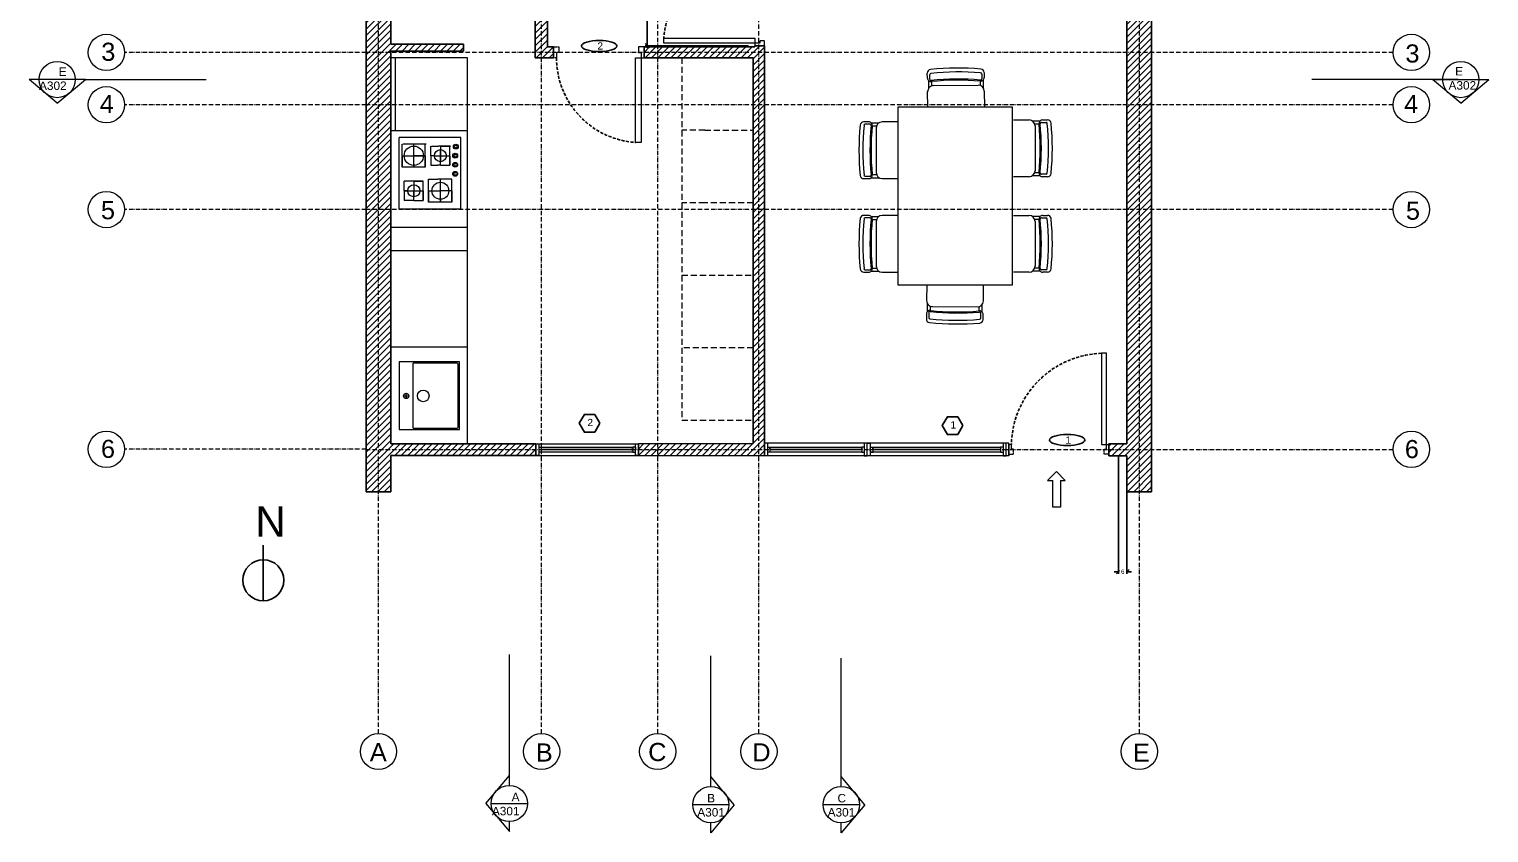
# Model space of a CAD drawing. Header units: millimetres. Extents: x 2499 to 8838, y 1331 to 6209.
# Drawn here: x 3127 to 4335, y 4838 to 5503 of the extents above; entities that cross this region are included whole.
import ezdxf

# ---------------------------------------------------------------- set-up
doc = ezdxf.new("R2010")
doc.units = ezdxf.units.MM
doc.header["$MEASUREMENT"] = 0
for name, pattern in [('ACAD_ISO10W100', [18, 12, -3, 0, -3]), ('CENTER', [2, 1.25, -0.25, 0.25, -0.25]), ('HIDDEN', [0.375, 0.25, -0.125])]:
    doc.linetypes.add(name, pattern=pattern)
doc.layers.get('DEFPOINTS').update_dxf_attribs({"color": 210})
doc.layers.add('ARREDI', color=8, linetype='Continuous', lineweight=18)
for name, color, linetype in [('INFISSI', 4, 'Continuous'), ('NUMERAZIONE', 30, 'Continuous'), ('quote nuove', 2, 'Continuous'), ('STRUTTURA', 1, 'Continuous')]:
    doc.layers.add(name, color=color, linetype=linetype)
doc.styles.add('ARIAL', font='Arial.ttf')
doc.styles.get("Standard").update_dxf_attribs({"font": 'Arial.ttf'})
doc.dimstyles.new('TICK_36', dxfattribs={"dimtxt": 3.6, "dimasz": 3.6, "dimexe": 1.8, "dimexo": 1.2, "dimgap": 1.8, "dimtad": 0, "dimdec": 0, "dimzin": 0, "dimdsep": 46, "dimtxsty": 'ARIAL', "dimblk": 'OBLIQUE', "dimcen": 1.8, "dimdle": 1.8, "dimclrd": 256, "dimclrt": 256, "dimadec": 0, "dimazin": 0, "dimtfac": 1, "dimtdec": 0, "dimtmove": 1, "dimatfit": 3, "dimldrblk": 'OPEN90', "dimfxl": 1, "dimtfill": 1, "dimtolj": 1, "dimtzin": 0, "dimarcsym": 0})
pattern_1 = [(45, (1417.8776, 1769.8616), (-2.6516504, 2.6516504), [])]

# ---------------------------------------------------------------- blocks, each defined once
blk = doc.blocks.new('_Oblique')
at = {"color": 0, "linetype": 'ByBlock', "lineweight": -2}
blk.add_line((-0.5, -0.5), (0.5, 0.5), dxfattribs=at)
blk = doc.blocks.new('*D14')
at = {"layer": 'DEFPOINTS', "color": 0, "transparency": 16777216}
for p in [(4028.9, 5150.1), (4035.9, 5150.1)]:
    blk.add_point(p, dxfattribs=at)
at = {"layer": 'quote nuove', "color": 0, "lineweight": -2, "transparency": 16777216}
for p, q in [((4028.9, 5148.9), (4028.9, 5052.1)), ((4035.9, 5148.9), (4035.9, 5052.1))]:
    blk.add_line(p, q, dxfattribs=at)
at = {"layer": 'quote nuove', "lineweight": -2, "transparency": 16777216}
for p, q in [((4028.9, 5053.9), (4025.3, 5053.9)), ((4028.9, 5053.9), (4029.4, 5053.9)), ((4035.9, 5053.9), (4035.4, 5053.9)), ((4035.9, 5053.9), (4039.5, 5053.9))]:
    blk.add_line(p, q, dxfattribs=at)
at = {"layer": 'quote nuove', "lineweight": -2, "transparency": 16777216, "xscale": 3.6, "yscale": 3.6, "zscale": 3.6}
blk.add_blockref('_Oblique', (4028.9, 5053.9), dxfattribs=at)
at = {"layer": 'quote nuove', "lineweight": -2, "transparency": 16777216, "xscale": 3.6, "yscale": 3.6, "zscale": 3.6, "rotation": 180}
blk.add_blockref('_Oblique', (4035.9, 5053.9), dxfattribs=at)
at = {"layer": 'quote nuove', "lineweight": 0, "transparency": 16777216, "insert": (4032.4, 5053.9), "char_height": 3.6, "attachment_point": 5, "style": 'ARIAL', "bg_fill": 3, "box_fill_scale": 1.25, "bg_fill_color": 256, "bg_fill_true_color": 13158600, "bg_fill_transparency": 0}
blk.add_mtext('\\A1;6', dxfattribs=at)
at = {"layer": 'DEFPOINTS', "color": 0, "transparency": 16777216}
blk.add_point((4035.9, 5053.9), dxfattribs=at)
blk = doc.blocks.new('_Open90')
at = {"color": 0, "linetype": 'ByBlock', "lineweight": -2}
for p, q in [((0, 0), (-1, 0)), ((-0.5, 0.5), (0, 0)), ((0, 0), (-0.5, -0.5))]:
    blk.add_line(p, q, dxfattribs=at)
blk = doc.blocks.new('*D12')
at = {"layer": 'ARREDI', "lineweight": -2, "transparency": 16777216}
for p, q in [((3638.8, 5571), (3638.8, 5533.5)), ((3638.8, 5487.4), (3638.8, 5524.8))]:
    blk.add_line(p, q, dxfattribs=at)
at = {"layer": 'ARREDI', "color": 0, "lineweight": -2, "transparency": 16777216}
for p, q in [((3659.4, 5569.2), (3637, 5569.2)), ((3722.7, 5489.2), (3637, 5489.2))]:
    blk.add_line(p, q, dxfattribs=at)
at = {"layer": 'DEFPOINTS', "color": 0, "transparency": 16777216}
for p in [(3660.6, 5569.2), (3638.8, 5489.2), (3723.9, 5489.2)]:
    blk.add_point(p, dxfattribs=at)
at = {"layer": 'ARREDI', "lineweight": -2, "transparency": 16777216, "xscale": 3.6, "yscale": 3.6, "zscale": 3.6}
for p, rotation in [((3638.8, 5569.2), 90), ((3638.8, 5489.2), 270)]:
    blk.add_blockref('_Oblique', p, dxfattribs=dict(at, rotation=rotation))
at = {"layer": 'ARREDI', "transparency": 16777216, "insert": (3638.8, 5529.2), "char_height": 3.6, "attachment_point": 5, "rotation": 90, "style": 'ARIAL', "bg_fill": 3, "box_fill_scale": 1.25, "bg_fill_color": 256, "bg_fill_true_color": 13158600, "bg_fill_transparency": 0}
blk.add_mtext('\\A1;80', dxfattribs=at)

msp = doc.modelspace()

# ---------------------------------------------------------------- hatches: boundary and pattern name
at = {"layer": 'STRUTTURA'}
h = msp.add_hatch(dxfattribs=at)
h.set_pattern_fill('ANSI31', color=0, scale=30)
h.set_pattern_definition(pattern_1)
h.paths.add_polyline_path([(3416.2, 5845.1), (3406, 5845.1), (3406.1, 5545.2), (3416.2, 5545.2)])
h.paths.add_polyline_path([(3426.4, 5872.3), (3416.2, 5872.3), (3416.2, 5845.1), (3426.4, 5845.1)])
h.paths.add_polyline_path([(3416.2, 5872.3), (3406, 5872.3), (3406, 5845.1), (3416.2, 5845.1)])
h.paths.add_polyline_path([(3426.4, 5545.2), (3416.2, 5545.2), (3416.2, 5483.7), (3426.4, 5483.7)])
h.paths.add_polyline_path([(3416.2, 5545.2), (3406.1, 5545.2), (3406.1, 5483.7), (3416.2, 5483.7)])
h.paths.add_polyline_path([(3416.2, 5483.7), (3406.1, 5483.7), (3406.1, 5440.4), (3416.2, 5440.4)])
h.paths.add_polyline_path([(3426.4, 5483.7), (3416.2, 5483.7), (3416.2, 5440.4), (3426.4, 5440.4)])
h.paths.add_polyline_path([(3426.4, 5440.4), (3416.2, 5440.4), (3416.2, 5353.6), (3426.4, 5353.6)])
h.paths.add_polyline_path([(3416.2, 5440.4), (3406.1, 5440.4), (3406.1, 5353.6), (3416.2, 5353.6)])
h.paths.add_polyline_path([(3416.2, 5353.6), (3416.2, 5154.9), (3426.4, 5154.9), (3426.4, 5158.7), (3426.4, 5158.7), (3426.4, 5159.7), (3426.4, 5353.6)])
h.paths.add_polyline_path([(3416.2, 5353.6), (3406.1, 5353.6), (3406.1, 5154.9), (3416.2, 5154.9)])
h.paths.add_polyline_path([(3416.2, 5154.9), (3406.1, 5154.9), (3406.1, 5120.1), (3416.2, 5120.1)])
h.paths.add_polyline_path([(3426.4, 5154.9), (3416.2, 5154.9), (3416.2, 5120.1), (3426.4, 5120.1)])
h.paths.add_polyline_path([(3518.9, 5824.1), (3526.6, 5824.1), (3526.6, 5836.5), (3518.9, 5836.5)], flags=9)
h.paths.add_polyline_path([(3551.6, 5716.5), (3551.6, 5724.2), (3539.2, 5724.2), (3539.2, 5716.5)], flags=9)
h = msp.add_hatch(dxfattribs=at)
h.set_pattern_fill('ANSI31', color=0, scale=30)
h.set_pattern_definition(pattern_1)
h.paths.add_polyline_path([(4046.2, 5845.1), (4035.9, 5845.1), (4035.9, 5545.2), (4046.2, 5545.2)])
h.paths.add_polyline_path([(4056.3, 5845.1), (4046.2, 5845.1), (4046.2, 5545.2), (4056.3, 5545.2)])
h.paths.add_polyline_path([(4046.2, 5545.2), (4035.9, 5545.2), (4035.9, 5483.7), (4046.2, 5483.7)])
h.paths.add_polyline_path([(4056.3, 5545.2), (4046.2, 5545.2), (4046.2, 5483.7), (4056.3, 5483.7)])
h.paths.add_polyline_path([(4046.2, 5483.7), (4035.9, 5483.7), (4035.9, 5440.4), (4046.2, 5440.4)])
h.paths.add_polyline_path([(4056.3, 5483.7), (4046.2, 5483.7), (4046.2, 5440.4), (4056.3, 5440.4)])
h.paths.add_polyline_path([(4056.3, 5440.4), (4046.2, 5440.4), (4046.2, 5353.6), (4056.3, 5353.6)])
h.paths.add_polyline_path([(4046.2, 5440.4), (4035.9, 5440.4), (4035.9, 5353.6), (4046.2, 5353.6)])
h.paths.add_polyline_path([(4056.3, 5353.6), (4046.2, 5353.6), (4046.2, 5154.9), (4056.3, 5154.9)])
h.paths.add_polyline_path([(4046.2, 5353.6), (4035.9, 5353.6), (4035.9, 5154.9), (4046.2, 5154.9)])
h.paths.add_polyline_path([(4046.2, 5154.9), (4035.9, 5154.9), (4035.9, 5120.1), (4046.2, 5120.1)])
h.paths.add_polyline_path([(4056.3, 5154.9), (4046.2, 5154.9), (4046.2, 5120.1), (4056.3, 5120.1)])
h.paths.add_polyline_path([(4035.9, 5159.7), (4021, 5159.7), (4021, 5154.9), (4035.9, 5154.9)])
h.paths.add_polyline_path([(4035.9, 5154.9), (4021, 5154.9), (4021, 5149.7), (4035.9, 5149.7)])
h = msp.add_hatch(dxfattribs=at)
h.set_pattern_fill('ANSI31', color=0, scale=30)
h.set_pattern_definition(pattern_1)
h.paths.add_polyline_path([(3551.3, 5545.2), (3426.5, 5545.2), (3426.5, 5541.5), (3546.1, 5541.5), (3546.1, 5483.7), (3551.3, 5483.7)])
h.paths.add_polyline_path([(3551.3, 5685.2), (3546.2, 5685.2), (3546.2, 5549), (3426.5, 5549), (3426.5, 5545.2), (3551.3, 5545.2)])
h.paths.add_polyline_path([(3556.1, 5545.2), (3551.3, 5545.2), (3551.3, 5483.7), (3561.1, 5483.7), (3561.1, 5488.2), (3556.1, 5488.2)])
h.paths.add_polyline_path([(3556.1, 5685.2), (3551.3, 5685.2), (3551.3, 5545.2), (3556.1, 5545.2)])
h.paths.add_polyline_path([(3561.1, 5483.7), (3551.3, 5483.7), (3551.3, 5479.2), (3561.1, 5479.2)])
h.paths.add_polyline_path([(3551.3, 5483.7), (3546.1, 5483.7), (3546.1, 5479.2), (3551.3, 5479.2)])
h = msp.add_hatch(dxfattribs=at)
h.set_pattern_fill('ANSI31', color=0, scale=30)
h.set_pattern_definition(pattern_1)
h.paths.add_polyline_path([(3486.5, 5484.8), (3486.5, 5490.5), (3426.5, 5490.5), (3426.5, 5484.8)])
h = msp.add_hatch(dxfattribs=at)
h.set_pattern_fill('ANSI31', color=0, scale=30)
h.set_pattern_definition(pattern_1)
h.paths.add_polyline_path([(3731.2, 5160.1), (3647.4, 5159.7), (3647.4, 5154.9), (3731.2, 5154.9)])
h.paths.add_polyline_path([(3731.2, 5154.9), (3647.4, 5154.9), (3647.4, 5150), (3731.2, 5149.7)])
h.paths.add_polyline_path([(3647.4, 5154.9), (3631.4, 5154.9), (3631.4, 5150.1), (3647.4, 5150)])
h.paths.add_polyline_path([(3647.4, 5159.7), (3631.4, 5159.7), (3631.4, 5154.9), (3647.4, 5154.9)])
h.paths.add_polyline_path([(3735.9, 5160.2), (3731.2, 5160.1), (3731.2, 5154.9), (3735.9, 5154.9)])
h.paths.add_polyline_path([(3731.2, 5154.9), (3731.2, 5149.7), (3735.9, 5149.7), (3735.9, 5154.9)])
h.paths.add_polyline_path([(3731.2, 5353.6), (3726.4, 5353.6), (3726.4, 5160.1), (3731.2, 5160.1)])
h.paths.add_polyline_path([(3735.9, 5353.6), (3731.2, 5353.6), (3731.2, 5160.1), (3735.9, 5160.2), (3735.9, 5161.1)])
h.paths.add_polyline_path([(3735.9, 5411), (3735.9, 5440.4), (3731.2, 5440.4), (3731.2, 5353.6), (3735.9, 5353.6)])
h.paths.add_polyline_path([(3731.2, 5440.4), (3726.4, 5440.4), (3726.4, 5353.6), (3731.2, 5353.6)])
h.paths.add_polyline_path([(3731.2, 5483.7), (3647.4, 5483.7), (3647.4, 5479.2), (3726.4, 5479.2), (3726.4, 5440.4), (3731.2, 5440.4)])
h.paths.add_polyline_path([(3735.9, 5483.7), (3731.2, 5483.7), (3731.2, 5440.4), (3735.9, 5440.4)])
h.paths.add_polyline_path([(3731.2, 5489.2), (3727.9, 5489.2), (3727.9, 5488.2), (3647.4, 5488.2), (3647.4, 5483.7), (3731.2, 5483.7)])
h.paths.add_polyline_path([(3735.9, 5489.2), (3731.2, 5489.2), (3731.2, 5483.7), (3735.9, 5483.7)])
h.paths.add_polyline_path([(3647.4, 5488.2), (3636.1, 5488.2), (3636.1, 5483.7), (3647.4, 5483.7)])
h.paths.add_polyline_path([(3647.4, 5483.7), (3636.1, 5483.7), (3636.1, 5479.2), (3647.4, 5479.2)])
h = msp.add_hatch(dxfattribs=at)
h.set_pattern_fill('ANSI31', color=0, scale=30)
h.set_pattern_definition(pattern_1)
h.paths.add_polyline_path([(3546.4, 5154.9), (3426.5, 5154.9), (3426.4, 5150.1), (3546.4, 5150.1)])
h.paths.add_polyline_path([(3546.4, 5159.7), (3426.5, 5159.7), (3426.5, 5154.9), (3546.4, 5154.9)])

# ---------------------------------------------------------------- linework, layer by layer
at = {"layer": 'ARREDI'}
for p, q in [((3426.4, 5483.1), (3426.4, 5419.9)), ((3426.5, 5479.1), (3426.5, 5419.1)), ((3430, 5479.1), (3426.5, 5479.1)), ((3870.7, 5462.4), (3870.6, 5466.5)), ((3872.7, 5461.4), (3872.6, 5465.3)), ((3915.6, 5465.7), (3915.7, 5461.8)), ((3917.6, 5466.9), (3917.7, 5462.9)), ((3870.9, 5438.3), (3870.8, 5451.2)), ((3871.6, 5460.3), (3871.6, 5454)), ((3874.1, 5459.5), (3874.1, 5455.9)), ((3875.7, 5456.2), (3912.7, 5456.6)), ((3914.3, 5459.9), (3914.4, 5456.3)), ((3916.8, 5460.8), (3916.9, 5454.5)), ((3917.8, 5451.6), (3917.9, 5438.7)), ((3941.2, 5438.3), (3846.2, 5438.3)), ((3846.2, 5438.3), (3846.2, 5291.3)), ((3941.2, 5438.3), (3932.8, 5438.3)), ((3941.2, 5291.3), (3941.2, 5438.3)), ((3822, 5426.2), (3818, 5426.2)), ((3846.2, 5426.2), (3833.3, 5426.2)), ((3941.9, 5427.8), (3954.8, 5427.8)), ((3963.9, 5426.9), (3957.6, 5426.9)), ((3965, 5425.8), (3968.9, 5425.8)), ((3966.1, 5427.8), (3970.1, 5427.8)), ((3426.5, 5419.1), (3486.5, 5419.1)), ((3490, 5159.7), (3490, 5419.1)), ((3823.1, 5424.2), (3819.1, 5424.2)), ((3824.1, 5425.3), (3830.4, 5425.3)), ((3825, 5422.8), (3828.5, 5422.8)), ((3828.3, 5421.2), (3828.3, 5384.2)), ((3963.1, 5424.4), (3959.5, 5424.4)), ((3959.8, 5422.8), (3959.8, 5385.8)), ((3475.9, 5406.1), (3465.9, 5406.1)), ((3467.5, 5406.1), (3467.5, 5398.2)), ((3467.5, 5393.2), (3467.5, 5403.2)), ((3468.1, 5406.1), (3475.9, 5406.1)), ((3475.3, 5390.3), (3475.3, 5406.1)), ((3479.4, 5405.9), (3478.4, 5405.9)), ((3478.4, 5405.4), (3479.4, 5405.4)), ((3735.9, 5150.6), (3735.9, 5411)), ((3462.5, 5398.2), (3472.5, 5398.2)), ((3467.5, 5390.3), (3465.3, 5390.3)), ((3467.4, 5398.2), (3475.3, 5398.2)), ((3467.5, 5398.2), (3467.5, 5393.2)), ((3467.5, 5390.3), (3467.5, 5398.2)), ((3467.5, 5390.3), (3475.3, 5390.3)), ((3475.3, 5398.2), (3475.3, 5390.3)), ((3478.9, 5398.4), (3477.8, 5398.4)), ((3477.8, 5397.9), (3478.9, 5397.9)), ((3478.9, 5391), (3477.8, 5391)), ((3477.8, 5390.5), (3478.9, 5390.5)), ((3477, 5378.7), (3465.3, 5378.7)), ((3467.5, 5359.6), (3467.5, 5378.7)), ((3477, 5359.6), (3477, 5378.7)), ((3478.9, 5383.4), (3477.8, 5383.4)), ((3477.8, 5382.9), (3478.9, 5382.9)), ((3818, 5379.2), (3822, 5379.2)), ((3819.1, 5381.2), (3823.1, 5381.2)), ((3824.1, 5380), (3830.4, 5380)), ((3825, 5382.5), (3828.5, 5382.5)), ((3833.3, 5379.2), (3846.2, 5379.2)), ((3954.8, 5380.8), (3941.9, 5380.8)), ((3963.9, 5381.6), (3957.6, 5381.6)), ((3963.1, 5384.1), (3959.5, 5384.1)), ((3968.9, 5382.8), (3965, 5382.8)), ((3970.1, 5380.8), (3966.1, 5380.8)), ((3467.5, 5362.2), (3467.5, 5376.2)), ((3467.5, 5359.6), (3467.5, 5369.2)), ((3477, 5369.2), (3467.5, 5369.2)), ((3477, 5369.2), (3477, 5359.6)), ((3477, 5359.6), (3465.3, 5359.6)), ((3467.5, 5362.2), (3467.5, 5359.6)), ((3822, 5348.8), (3818, 5348.8)), ((3823.1, 5346.8), (3819.1, 5346.8)), ((3824.1, 5348), (3830.4, 5348)), ((3825, 5345.5), (3828.5, 5345.5)), ((3828.3, 5343.8), (3828.3, 5306.8)), ((3846.2, 5348.8), (3833.3, 5348.8)), ((3941.9, 5348.8), (3954.8, 5348.8)), ((3963.9, 5348), (3957.6, 5348)), ((3963.1, 5345.5), (3959.5, 5345.5)), ((3959.8, 5343.8), (3959.8, 5306.8)), ((3965, 5346.8), (3968.9, 5346.8)), ((3966.1, 5348.8), (3970.1, 5348.8)), ((3426.5, 5339.1), (3490, 5339.1)), ((3426.5, 5319.7), (3490, 5319.7)), ((3825, 5305.2), (3828.5, 5305.2)), ((3963.1, 5305.2), (3959.5, 5305.2)), ((3818, 5301.8), (3822, 5301.8)), ((3819.1, 5303.8), (3823.1, 5303.8)), ((3824.1, 5302.7), (3830.4, 5302.7)), ((3833.3, 5301.8), (3846.2, 5301.8)), ((3954.8, 5301.8), (3941.9, 5301.8)), ((3963.9, 5302.7), (3957.6, 5302.7)), ((3968.9, 5303.8), (3965, 5303.8)), ((3970.1, 5301.8), (3966.1, 5301.8)), ((3846.2, 5291.3), (3941.2, 5291.3)), ((3870.1, 5291.3), (3870, 5278.4)), ((3917, 5277.9), (3917.1, 5290.8)), ((3870.8, 5269.2), (3870.8, 5275.5)), ((3873.3, 5270), (3873.3, 5273.6)), ((3874.9, 5273.3), (3911.9, 5273)), ((3913.5, 5269.6), (3913.5, 5273.2)), ((3916, 5268.8), (3916.1, 5275.1)), ((3869.9, 5267.1), (3869.8, 5263.1)), ((3871.9, 5268.2), (3871.8, 5264.2)), ((3914.8, 5263.8), (3914.9, 5267.8)), ((3916.8, 5262.6), (3916.9, 5266.6)), ((3490, 5239.7), (3426.5, 5239.7)), ((3445, 5172.6), (3445, 5226.6)), ((3437, 5199.4), (3441.4, 5199.4)), ((3439.2, 5197.2), (3439.2, 5201.6)), ((3439.2, 5199.4), (3439.2, 5197.2)), ((4028.9, 5161.1), (4028.9, 5161.1))]:
    msp.add_line(p, q, dxfattribs=at)
at = {"layer": 'ARREDI', "linetype": 'HIDDEN', "ltscale": 20}
for p, q in [((3667.4, 5479.2), (3667.4, 5359.2)), ((3686.4, 5419.2), (3667.4, 5419.2)), ((3686.4, 5419.2), (3726.4, 5419.2)), ((3667.4, 5359.2), (3667.4, 5179.2)), ((3686.4, 5359.2), (3667.4, 5359.2)), ((3726.4, 5359.2), (3686.4, 5359.2)), ((3667.4, 5299.2), (3726.4, 5299.2)), ((3726.4, 5239.2), (3667.4, 5239.2)), ((3667.4, 5179.2), (3726.4, 5179.2))]:
    msp.add_line(p, q, dxfattribs=at)
at = {"layer": 'ARREDI', "ltscale": 5}
for p, q in [((3433.5, 5354.2), (3433.3, 5413.2)), ((3435.8, 5388.6), (3435.8, 5407.7)), ((3455.6, 5407.7), (3436.4, 5407.7)), ((3445.5, 5388.6), (3445.5, 5407.7)), ((3445.5, 5390.2), (3445.5, 5406.2)), ((3445.5, 5391.2), (3445.5, 5405.2)), ((3455, 5388.6), (3455, 5407.7)), ((3459.5, 5398.2), (3459.5, 5406.1)), ((3460.1, 5406.1), (3465.9, 5406.1)), ((3435.8, 5398.2), (3445.4, 5398.2)), ((3435.8, 5398.2), (3435.8, 5388.6)), ((3437.5, 5398.2), (3453.5, 5398.2)), ((3438.5, 5398.2), (3452.5, 5398.2)), ((3445.5, 5388.6), (3445.5, 5398.2)), ((3455, 5398.2), (3445.5, 5398.2)), ((3445.5, 5391.2), (3445.5, 5388.6)), ((3455, 5398.2), (3455, 5388.6)), ((3462.5, 5398.2), (3459.5, 5398.2)), ((3459.5, 5398.2), (3459.5, 5390.3)), ((3459.5, 5390.3), (3465.3, 5390.3)), ((3455, 5388.6), (3435.8, 5388.6)), ((3453.3, 5377.1), (3437.5, 5377.1)), ((3437.5, 5369.2), (3437.5, 5377.1)), ((3445.5, 5377.1), (3445.5, 5369.2)), ((3445.5, 5377.1), (3453.3, 5377.1)), ((3453.3, 5361.2), (3453.3, 5377.1)), ((3457.8, 5359.6), (3457.8, 5378.7)), ((3457.8, 5378.7), (3465.3, 5378.7)), ((3440.5, 5369.2), (3437.5, 5369.2)), ((3437.5, 5369.2), (3445.5, 5369.2)), ((3437.5, 5369.2), (3437.5, 5361.2)), ((3445.4, 5369.2), (3453.3, 5369.2)), ((3445.5, 5369.2), (3445.5, 5364.2)), ((3445.5, 5361.2), (3445.5, 5369.2)), ((3453.3, 5369.2), (3453.3, 5361.2)), ((3457.8, 5369.2), (3467.4, 5369.2)), ((3457.8, 5369.2), (3457.8, 5359.6)), ((3445.5, 5361.2), (3437.5, 5361.2)), ((3445.5, 5361.2), (3453.3, 5361.2))]:
    msp.add_line(p, q, dxfattribs=at)
at = {"layer": 'ARREDI', "linetype": 'Continuous', "ltscale": 5}
msp.add_line((3465.3, 5359.6), (3457.8, 5359.6), dxfattribs=at)
at = {"layer": 'ARREDI', "lineweight": 0}
msp.add_line((3735.9, 5160.2), (3735.9, 5149.7), dxfattribs=at)
at = {"layer": 'ARREDI', "linetype": 'Continuous'}
msp.add_lwpolyline([(3490, 5419.1), (3490, 5479.1), (3430, 5479.1), (3430, 5419.1)], close=True, dxfattribs=at)
at = {"layer": 'ARREDI'}
msp.add_lwpolyline([(3433.5, 5354.2), (3484.5, 5354.2), (3484.5, 5413.2), (3433.3, 5413.2)], dxfattribs=at)
msp.add_lwpolyline([(3483.3, 5171.6), (3483.3, 5227.6), (3433.3, 5227.6), (3433.3, 5171.6)], close=True, dxfattribs=at)
msp.add_lwpolyline([(3445, 5172.6), (3480.8, 5172.6, 0.414214), (3482.3, 5174.1), (3482.3, 5225.1, 0.414214), (3480.8, 5226.6), (3445, 5226.6)], format="xyb", dxfattribs=at)
at = {"layer": 'ARREDI', "ltscale": 5}
for centre, radius in [((3445.5, 5398.2), 8), ((3445.5, 5369.2), 5)]:
    msp.add_circle(centre, radius, dxfattribs=at)
at = {"layer": 'ARREDI'}
for centre, radius in [((3467.5, 5398.2), 5), ((3480.3, 5405.7), 2), ((3479.7, 5398.2), 2), ((3479.7, 5390.7), 2), ((3479.7, 5383.2), 2), ((3467.5, 5369.2), 7), ((3439.2, 5199.4), 2.2), ((3453.3, 5199.4), 4.87)]:
    msp.add_circle(centre, radius, dxfattribs=at)
for centre, radius, start, end in [((3873.6, 5466.5), 3, 96.1007, 180.5601), ((3873.7, 5462.5), 3, 180.5601, 276.2074), ((3873.6, 5465.3), 1, 96.1007, 180.5601), ((3896.2, 5255.4), 215.3, 85.0195, 96.1007), ((3896.2, 5254.2), 213.3, 85.0195, 96.1007), ((3896.2, 5254.3), 207.3, 84.9127, 96.2074), ((3914.7, 5462.9), 3, 264.9127, 0.5601), ((3914.7, 5461.8), 1, 264.9127, 0.5601), ((3914.6, 5465.7), 1, 0.5601, 85.0195), ((3914.6, 5466.9), 3, 0.5601, 85.0195), ((3875.8, 5451.2), 5, 90.5601, 180.5601), ((3873.7, 5461.4), 1, 180.5601, 276.2074), ((3896.2, 5255.4), 205.3, 84.9127, 96.2074), ((3912.8, 5451.6), 5, 0.5601, 90.5601), ((3818, 5423.2), 3, 90, 174.4594), ((3822, 5423.2), 3, 354.3527, 90), ((3833.3, 5421.2), 5, 90, 180), ((3954.8, 5422.8), 5, 0, 90), ((3966.1, 5424.8), 3, 90, 185.6473), ((3965, 5424.8), 1, 90, 185.6473), ((3968.9, 5424.8), 1, 5.5406, 90), ((3970.1, 5424.8), 3, 5.5406, 90), ((4029.3, 5402.7), 215.3, 174.4594, 185.5406), ((4030.5, 5402.7), 213.3, 174.4594, 185.5406), ((3819.1, 5423.2), 1, 90, 174.4594), ((3823.1, 5423.2), 1, 354.3527, 90), ((4030.4, 5402.7), 207.3, 174.3527, 185.6473), ((4029.3, 5402.7), 205.3, 174.3527, 185.6473), ((3758.8, 5404.3), 205.3, 354.3527, 5.6473), ((3757.7, 5404.3), 207.3, 354.3527, 5.6473), ((3757.6, 5404.3), 213.3, 354.4594, 5.5406), ((3758.8, 5404.3), 215.3, 354.4594, 5.5406), ((3480.4, 5405.7), 1, 194.4775, 165.5225), ((3479.8, 5398.2), 1, 194.4775, 165.5225), ((3479.8, 5390.7), 1, 194.4775, 165.5225), ((3479.8, 5383.2), 1, 194.4775, 165.5225), ((3818, 5382.2), 3, 185.5406, 270), ((3819.1, 5382.2), 1, 185.5406, 270), ((3822, 5382.2), 3, 270, 5.6473), ((3823.1, 5382.2), 1, 270, 5.6473), ((3833.3, 5384.2), 5, 180, 270), ((3954.8, 5385.8), 5, 270, 0), ((3966.1, 5383.8), 3, 174.3527, 270), ((3965, 5383.8), 1, 174.3527, 270), ((3968.9, 5383.8), 1, 270, 354.4594), ((3970.1, 5383.8), 3, 270, 354.4594), ((4029.3, 5325.3), 215.3, 174.4594, 185.5406), ((3818, 5345.8), 3, 90, 174.4594), ((4030.5, 5325.3), 213.3, 174.4594, 185.5406), ((3819.1, 5345.8), 1, 90, 174.4594), ((3822, 5345.8), 3, 354.3527, 90), ((3823.1, 5345.8), 1, 354.3527, 90), ((4030.4, 5325.3), 207.3, 174.3527, 185.6473), ((4029.3, 5325.3), 205.3, 174.3527, 185.6473), ((3833.3, 5343.8), 5, 90, 180), ((3954.8, 5343.8), 5, 0, 90), ((3966.1, 5345.8), 3, 90, 185.6473), ((3758.8, 5325.3), 205.3, 354.3527, 5.6473), ((3965, 5345.8), 1, 90, 185.6473), ((3757.7, 5325.3), 207.3, 354.3527, 5.6473), ((3968.9, 5345.8), 1, 5.5406, 90), ((3757.6, 5325.3), 213.3, 354.4594, 5.5406), ((3970.1, 5345.8), 3, 5.5406, 90), ((3758.8, 5325.3), 215.3, 354.4594, 5.5406), ((3818, 5304.8), 3, 185.5406, 270), ((3819.1, 5304.8), 1, 185.5406, 270), ((3822, 5304.8), 3, 270, 5.6473), ((3823.1, 5304.8), 1, 270, 5.6473), ((3833.3, 5306.8), 5, 180, 270), ((3954.8, 5306.8), 5, 270, 0), ((3966.1, 5304.8), 3, 174.3527, 270), ((3965, 5304.8), 1, 174.3527, 270), ((3968.9, 5304.8), 1, 270, 354.4594), ((3970.1, 5304.8), 3, 270, 354.4594), ((3872.9, 5267.1), 3, 83.7926, 179.4399), ((3875, 5278.3), 5, 179.4399, 269.4399), ((3872.9, 5268.2), 1, 83.7926, 179.4399), ((3895.4, 5475.3), 207.3, 263.7926, 275.0873), ((3895.4, 5474.2), 205.3, 263.7926, 275.0873), ((3912, 5278), 5, 269.4399, 359.4399), ((3913.9, 5266.7), 3, 359.4399, 95.0873), ((3913.9, 5267.8), 1, 359.4399, 95.0873), ((3872.8, 5263.1), 3, 179.4399, 263.8993), ((3872.8, 5264.2), 1, 179.4399, 263.8993), ((3895.4, 5474.2), 215.3, 263.8993, 274.9805), ((3895.4, 5475.3), 213.3, 263.8993, 274.9805), ((3913.8, 5263.8), 1, 274.9805, 359.4399), ((3913.8, 5262.7), 3, 274.9805, 359.4399)]:
    msp.add_arc(centre, radius, start, end, dxfattribs=at)
for points in [[(3478.4, 5405.9), (3478.2, 5405.9), (3478.2, 5405.4), (3478.4, 5405.4)], [(3477.8, 5398.4), (3477.7, 5398.4), (3477.7, 5397.9), (3477.8, 5397.9)], [(3477.8, 5391), (3477.7, 5391), (3477.7, 5390.5), (3477.8, 5390.5)], [(3477.8, 5383.4), (3477.7, 5383.4), (3477.7, 5382.9), (3477.8, 5382.9)]]:
    msp.add_open_spline(points, degree=3, dxfattribs=at)
at = {"layer": 'INFISSI', "color": 4, "lineweight": 0}
for p, q in [((3546.4, 5159.7), (3631.4, 5159.7)), ((3820.9, 5160.2), (3735.9, 5160.2)), ((3738.3, 5160.2), (3738.3, 5149.7)), ((3935.8, 5149.7), (3935.8, 5160.2)), ((3938, 5149.7), (3938, 5160.2)), ((3546.4, 5150.1), (3631.4, 5150.1)), ((3548.9, 5156.9), (3550.9, 5156.9)), ((3550.9, 5152.9), (3548.9, 5152.9)), ((3550.9, 5156.9), (3550.9, 5152.9)), ((3550.9, 5156.9), (3626.9, 5156.9)), ((3550.9, 5155.2), (3626.9, 5155.2)), ((3626.9, 5154.7), (3550.9, 5154.7)), ((3626.9, 5152.9), (3550.9, 5152.9)), ((3628.9, 5156.9), (3626.9, 5156.9)), ((3626.9, 5156.9), (3626.9, 5152.9)), ((3626.9, 5156.9), (3626.9, 5152.9)), ((3626.9, 5152.9), (3628.9, 5152.9)), ((3738.3, 5156.9), (3740.3, 5156.9)), ((3740.3, 5152.9), (3738.3, 5152.9)), ((3740.3, 5156.9), (3740.3, 5152.9)), ((3740.3, 5156.9), (3816.3, 5156.9)), ((3740.3, 5155.2), (3816.3, 5155.2)), ((3816.3, 5154.7), (3740.3, 5154.7)), ((3816.3, 5152.9), (3740.3, 5152.9)), ((3818.4, 5156.9), (3816.3, 5156.9)), ((3816.3, 5156.9), (3816.3, 5152.9)), ((3816.3, 5156.9), (3816.3, 5152.9)), ((3816.3, 5155.9), (3816.3, 5156.1)), ((3816.3, 5152.9), (3818.4, 5152.9)), ((3823.4, 5156.9), (3825.4, 5156.9)), ((3823.4, 5152.9), (3825.9, 5152.9)), ((3825.4, 5152.9), (3823.4, 5152.9)), ((3823.4, 5152.9), (3825.9, 5152.9)), ((3825.4, 5156.9), (3825.4, 5152.9)), ((3825.4, 5156.9), (3931.3, 5156.9)), ((3825.4, 5155.6), (3825.4, 5156.1)), ((3825.4, 5155.2), (3931.3, 5155.2)), ((3931.3, 5154.7), (3825.4, 5154.7)), ((3931.3, 5152.9), (3825.4, 5152.9)), ((3933.3, 5156.9), (3931.3, 5156.9)), ((3931.3, 5156.9), (3931.3, 5152.9)), ((3931.3, 5152.9), (3933.3, 5152.9)), ((3938, 5159.2), (3938, 5149.7)), ((3977.5, 5136.8), (3970.2, 5129.3)), ((3977.5, 5136.8), (3984.8, 5129.3)), ((3970.2, 5129.3), (3974.5, 5129.3)), ((3980.9, 5129.3), (3984.8, 5129.3))]:
    msp.add_line(p, q, dxfattribs=at)
at = {"layer": 'INFISSI', "color": 4, "linetype": 'Continuous', "lineweight": 0}
for p, q in [((3938, 5160.2), (3735.9, 5160.2)), ((3901, 5160.2), (3816, 5160.2)), ((3938, 5149.7), (3735.9, 5149.7))]:
    msp.add_line(p, q, dxfattribs=at)
at = {"layer": 'INFISSI'}
for p, q in [((3550.9, 5154.7), (3550.9, 5155.2)), ((3626.9, 5155.2), (3625.8, 5155.2)), ((3625.8, 5154.7), (3626.9, 5154.7)), ((3626.9, 5154.9), (3626.9, 5155.2)), ((3628.9, 5154.9), (3628.9, 5156.9)), ((3740.3, 5155.6), (3740.3, 5156.1)), ((3823.4, 5155.9), (3823.4, 5153.9))]:
    msp.add_line(p, q, dxfattribs=at)
at = {"layer": 'INFISSI', "color": 4, "linetype": 'CENTER', "lineweight": 0}
for points in [[(3563.6, 5479.2), (3561.1, 5479.2), (3561.1, 5488.2), (3565.6, 5488.2), (3565.6, 5483.7), (3563.6, 5483.7), (3563.6, 5479.2)], [(3633.6, 5479.2), (3636.1, 5479.2), (3636.1, 5488.2), (3631.6, 5488.2), (3631.6, 5483.7), (3633.6, 5483.7), (3633.6, 5479.2)], [(3727.9, 5491.4), (3727.9, 5489.2), (3735.9, 5489.2), (3735.9, 5493.2), (3731.9, 5493.2), (3731.9, 5491.4), (3727.9, 5491.4)], [(3940.2, 5159.2), (3938, 5159.2), (3938, 5151.2), (3942, 5151.2), (3942, 5155.2), (3940.2, 5155.2), (3940.2, 5159.2)], [(4018.8, 5159.2), (4021, 5159.2), (4021, 5151.2), (4017, 5151.2), (4017, 5155.2), (4018.8, 5155.2), (4018.8, 5159.2)]]:
    msp.add_lwpolyline(points, dxfattribs=at)
at = {"layer": 'INFISSI', "color": 4, "linetype": 'Continuous', "lineweight": 0}
for points in [[(3652.4, 5495.4), (3727.9, 5495.4), (3727.9, 5491.4), (3652.4, 5491.4), (3652.4, 5495.4)], [(3629.1, 5409.2), (3629.1, 5479.2), (3633.6, 5479.2), (3633.6, 5409.2), (3629.1, 5409.2)], [(4014.8, 5234.7), (4014.8, 5159.2), (4018.8, 5159.2), (4018.8, 5234.7), (4014.8, 5234.7)]]:
    msp.add_lwpolyline(points, dxfattribs=at)
at = {"layer": 'INFISSI', "color": 4, "lineweight": 0}
for points in [[(3546.4, 5159.7), (3548.9, 5159.7), (3548.9, 5150.1), (3546.4, 5150.1)], [(3628.9, 5159.7), (3631.4, 5159.7), (3631.4, 5150.1), (3628.9, 5150.1)]]:
    msp.add_lwpolyline(points, close=True, dxfattribs=at)
at = {"layer": 'INFISSI', "color": 4, "linetype": 'Continuous', "lineweight": 0}
for points in [[(3820.9, 5160.2), (3818.4, 5160.2), (3818.4, 5149.7), (3820.9, 5149.7)], [(3820.9, 5160.2), (3823.4, 5160.2), (3823.4, 5149.7), (3820.9, 5149.7)], [(3935.8, 5160.2), (3933.3, 5160.2), (3933.3, 5149.7), (3935.8, 5149.7)]]:
    msp.add_lwpolyline(points, close=True, dxfattribs=at)
at = {"layer": 'INFISSI', "color": 4, "lineweight": 0}
msp.add_lwpolyline([(3980.9, 5129.3), (3980.9, 5107.2), (3974.5, 5107.2), (3974.5, 5129.3)], dxfattribs=at)
at = {"layer": 'INFISSI', "color": 4, "linetype": 'HIDDEN', "lineweight": -2, "ltscale": 10}
for centre, radius, start, end in [((3729.7, 5489.4), 77.5, 91.2896, 175.5953), ((3633.9, 5479.3), 70.3, 180.0864, 266.1093), ((4017.4, 5157.5), 77.2, 91.9643, 178.7991)]:
    msp.add_arc(centre, radius, start, end, dxfattribs=at)
at = {"layer": 'NUMERAZIONE', "lineweight": 0}
for p, q in [((3150.3, 5441.8), (3127.1, 5461.2)), ((3173.6, 5461.2), (3127.1, 5461.2)), ((3150.3, 5441.8), (3173.6, 5461.2)), ((3173.6, 5461.2), (3273.6, 5461.2)), ((4310, 5461.2), (4188.8, 5461.2)), ((4312.2, 5441.8), (4288.9, 5461.2)), ((4288.9, 5461.2), (4335.4, 5461.2)), ((4312.2, 5441.8), (4335.4, 5461.2)), ((3524.6, 4885.3), (3524.6, 4985.3)), ((3691.4, 4884.3), (3691.4, 4984.3)), ((3799.4, 4876), (3799.3, 4982.4)), ((3505.2, 4862.1), (3524.6, 4885.3)), ((3524.6, 4877), (3524.6, 4885.3)), ((3710.8, 4861.1), (3691.4, 4884.3)), ((3691.4, 4876), (3691.4, 4884.3)), ((3818.8, 4861.1), (3799.4, 4884.3)), ((3505.2, 4862.1), (3524.6, 4838.8)), ((3509.6, 4862.1), (3539.5, 4862.1)), ((3706.4, 4861.1), (3676.5, 4861.1)), ((3710.8, 4861.1), (3691.4, 4837.8)), ((3814.3, 4861.1), (3784.4, 4861.1)), ((3818.8, 4861.1), (3799.4, 4837.8)), ((3524.6, 4838.8), (3524.6, 4847.1)), ((3691.4, 4837.8), (3691.4, 4846.1)), ((3799.4, 4837.8), (3799.4, 4846.1))]:
    msp.add_line(p, q, dxfattribs=at)
at = {"layer": 'NUMERAZIONE'}
for points in [[(3599.6, 5176.7), (3595.3, 5184.1), (3586.7, 5184.1), (3582.5, 5176.7), (3586.7, 5169.3), (3595.3, 5169.3)], [(3900.1, 5174.8), (3895.8, 5182.2), (3887.3, 5182.2), (3883, 5174.8), (3887.3, 5167.4), (3895.8, 5167.4)]]:
    msp.add_lwpolyline(points, close=True, dxfattribs=at)
at = {"layer": 'NUMERAZIONE', "lineweight": 0}
for centre in [(3150.3, 5461.2), (4312.2, 5461.2), (3524.6, 4862.1), (3691.4, 4861.1), (3799.4, 4861.1)]:
    msp.add_circle(centre, 15, dxfattribs=at)
at = {"layer": 'NUMERAZIONE'}
for centre in [(3599, 5489), (3986.4, 5162.9)]:
    msp.add_ellipse(centre, major_axis=(14.6, 0), ratio=0.314087, dxfattribs=at)
at = {"layer": 'quote nuove', "color": 253, "linetype": 'ACAD_ISO10W100', "lineweight": 0, "ltscale": 0.3}
for p, q in [((3416.2, 4920.1), (3416.2, 6072.3)), ((3551.3, 4920.1), (3551.3, 6072.3)), ((3731.2, 4920.1), (3731.2, 6072.3)), ((4046.2, 4920.1), (4046.1, 6072.3)), ((3406, 5483.7), (3206, 5483.7)), ((4256.3, 5483.7), (3406, 5483.7)), ((3406, 5440.4), (3206, 5440.4)), ((4256.3, 5440.4), (3406, 5440.4)), ((3406, 5353.6), (3206, 5353.6)), ((4256.3, 5353.6), (3404.6, 5353.6)), ((3406, 5155.2), (3206, 5155.2)), ((4256.3, 5154.9), (3406, 5154.9))]:
    msp.add_line(p, q, dxfattribs=at)
at = {"layer": 'quote nuove', "color": 253, "lineweight": 0}
for centre in [(3191, 5483.7), (4271.3, 5483.7), (3191, 5440.4), (4271.3, 5440.4), (3191, 5353.6), (4271.3, 5353.6), (3191, 5155.2), (4271.3, 5155.2), (3416.3, 4905.1), (3551.3, 4905.1), (3647.4, 4905.1), (3731.2, 4905.1), (4046.1, 4905.1)]:
    msp.add_circle(centre, 15, dxfattribs=at)
at = {"layer": 'STRUTTURA'}
for p, q in [((3406, 5872.3), (3406.1, 5120.1)), ((4056.3, 5872.3), (4056.3, 5120.1)), ((4035.9, 5159.7), (4035.9, 5840)), ((3426.5, 5541.5), (3426.5, 5490.5)), ((3486.5, 5490.5), (3426.5, 5490.5)), ((3486.5, 5490.5), (3486.5, 5484.8)), ((3561.1, 5488.2), (3561.1, 5479.2)), ((3735.9, 5489.2), (3735.9, 5149.7)), ((3426.4, 5479.8), (3426.4, 5419.8)), ((3426.5, 5484.8), (3426.5, 5159.7)), ((3486.5, 5484.8), (3426.5, 5484.8)), ((3726.4, 5419.2), (3726.4, 5359.2)), ((3726.4, 5299.2), (3726.4, 5239.2)), ((3546.4, 5159.7), (3426.5, 5159.7)), ((3546.4, 5159.7), (3546.4, 5150.1)), ((3631.4, 5159.7), (3726.4, 5160.1)), ((3631.4, 5159.7), (3631.4, 5150.1)), ((3735.9, 5161.1), (3735.9, 5150.6)), ((4021, 5159.7), (4035.9, 5159.7)), ((3426.4, 5150.1), (3426.4, 5120.1)), ((3426.4, 5150.1), (3546.4, 5150.1)), ((3735.9, 5149.7), (3631.4, 5150.1)), ((4021, 5149.7), (4035.9, 5149.7)), ((3406, 5120.1), (3426.4, 5120.1)), ((3320.9, 5075.9), (3320.9, 5029.9))]:
    msp.add_line(p, q, dxfattribs=at)
msp.add_lwpolyline([(3546.1, 5541.5), (3546.1, 5479.2), (3561.1, 5479.2), (3561.1, 5488.2), (3556.1, 5488.2), (3556.1, 5685.2)], dxfattribs=at)
at = {"layer": 'STRUTTURA', "linetype": 'ByBlock'}
msp.add_lwpolyline([(3636.1, 5488.2), (3636.1, 5479.2), (3726.4, 5479.2), (3726.4, 5160.1)], dxfattribs=at)
at = {"layer": 'STRUTTURA'}
msp.add_circle((3320.9, 5046.8), 17, dxfattribs=at)

# ---------------------------------------------------------------- texts
at = {"layer": 'NUMERAZIONE', "ltscale": 0.1, "char_height": 6, "attachment_point": 1}
for s, insert in [('2', (3597.5, 5492)), ('2', (3589.2, 5180.4)), ('1', (3889.8, 5178.4)), ('1', (3984.9, 5165.9))]:
    msp.add_mtext_dynamic_manual_height_columns(s, width=0.582, gutter_width=12.5, heights=[0], dxfattribs=dict(at, insert=insert))
at = {"layer": 'NUMERAZIONE', "lineweight": 0, "char_height": 7}
for s, insert, attachment_point in [('   E\\PA302', (3158.1, 5452.5), 9), ('\\pt7,14;  E\\P\\pi-7,l7,tz;A302', (4302.1, 5452.8), 7), ('   A\\PA301', (3533, 4852.2), 9), ('\\pt7,14;   B\\P\\pi-7,l7,tz;A301', (3680.2, 4851.2), 7), ('\\pi-7,l7;   C\\PA301', (3788.1, 4851.2), 7)]:
    msp.add_mtext_dynamic_manual_height_columns(s, width=18.82, gutter_width=12.5, heights=[0], dxfattribs=dict(at, insert=insert, attachment_point=attachment_point))
at = {"layer": 'quote nuove', "color": 253, "lineweight": 0, "char_height": 15, "attachment_point": 1}
for s, insert in [('3', (3186.8, 5491.7)), ('3', (4266.4, 5490.3)), ('4', (3185.5, 5448.5)), ('4', (4265.3, 5448.5)), ('5', (3186.5, 5360.6)), ('5', (4266.8, 5360.2)), ('6', (3186.5, 5163.1)), ('6', (4265.9, 5162.9)), ('A', (3409.1, 4912.1)), ('B', (3546.5, 4911.8)), ('C', (3639.5, 4912.2)), ('D', (3725.7, 4911.9)), ('E', (4040.8, 4911.6))]:
    msp.add_mtext_dynamic_manual_height_columns(s, width=15.192, gutter_width=12.5, heights=[0], dxfattribs=dict(at, insert=insert))
at = {"layer": 'STRUTTURA', "insert": (3314.3, 5107.9), "char_height": 25, "attachment_point": 1}
msp.add_mtext_dynamic_manual_height_columns('N', width=3.673, gutter_width=12.5, heights=[0], dxfattribs=at)

# ---------------------------------------------------------------- next in the draw order: dimensions: what is measured, and where the dimension line sits
at = {"layer": 'ARREDI'}
dim = msp.add_linear_dim(base=(3638.8, 5489.2), p1=(3660.6, 5569.2), p2=(3723.9, 5489.2), angle=90, dimstyle='TICK_36', dxfattribs=at)
dim.commit()
dim.dimension.update_dxf_attribs({"geometry": '*D12', "text_midpoint": (3638.8, 5529.2)})
at = {"layer": 'quote nuove', "color": 253, "lineweight": 0}
dim = msp.add_linear_dim(base=(4035.9, 5053.9), p1=(4028.9, 5150.1), p2=(4035.9, 5150.1), text='6', dimstyle='TICK_36', dxfattribs=at)
dim.commit()
dim.dimension.update_dxf_attribs({"geometry": '*D14', "text_midpoint": (4032.4, 5053.9)})

# ---------------------------------------------------------------- next in the draw order: linework, layer by layer
at = {"layer": 'quote nuove', "color": 253, "linetype": 'ACAD_ISO10W100', "lineweight": 0, "ltscale": 0.3}
msp.add_line((3647.4, 4920.1), (3647.4, 6072.3), dxfattribs=at)
at = {"layer": 'STRUTTURA'}
for p, q in [((3636.1, 5488.2), (3727.9, 5488.2)), ((3636.1, 5479.2), (3636.1, 5488.2)), ((3727.9, 5488.2), (3727.9, 5489.2)), ((3727.9, 5489.2), (3735.9, 5489.2)), ((4021, 5159.7), (4021, 5149.7)), ((4035.9, 5120.1), (4035.9, 5149.7)), ((4056.3, 5120.1), (4035.9, 5120.1))]:
    msp.add_line(p, q, dxfattribs=at)

doc.saveas('drawing.dxf')
